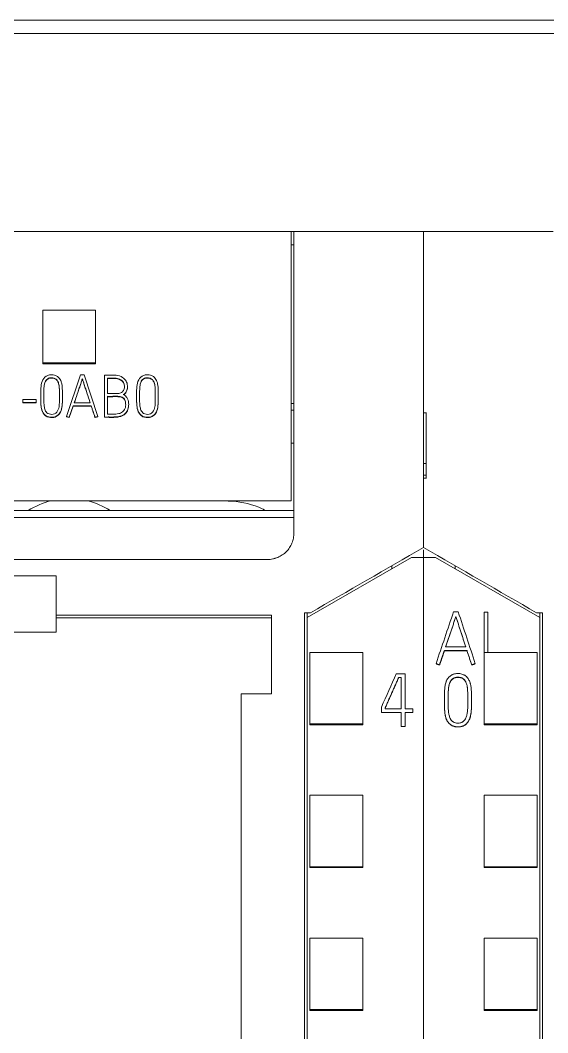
# Model space of a CAD drawing. Header units: millimetres. Extents: x 4137 to 6698, y 1400 to 3585.
# Drawn here: x 5165.8 to 5185.75, y 3057.49 to 3095.78 of the extents above; entities that cross this region are included whole.
import ezdxf

# ---------------------------------------------------------------- set-up
doc = ezdxf.new("R2010")
doc.units = ezdxf.units.MM
doc.layers.add('000-PI-Oprema', color=30, linetype='Continuous', lineweight=5)
doc.layers.add('004-PI-DIN Šina', color=3, linetype='Continuous')

msp = doc.modelspace()

# ---------------------------------------------------------------- linework, layer by layer
at = {"layer": '000-PI-Oprema', "color": 0, "linetype": 'ByBlock', "lineweight": 0}
for p, q in [((5176.048, 3087.785), (5151.248, 3087.785)), ((5176.048, 3087.785), (5176.148, 3087.785)), ((5176.048, 3077.602), (5176.048, 3087.785)), ((5181.048, 3087.785), (5176.148, 3087.785)), ((5185.948, 3087.785), (5181.048, 3087.785)), ((5176.148, 3087.285), (5176.048, 3087.285)), ((5166.648, 3084.82), (5166.648, 3082.822)), ((5168.648, 3084.82), (5166.648, 3084.82)), ((5168.648, 3082.822), (5168.648, 3084.82)), ((5166.648, 3082.822), (5166.648, 3082.783)), ((5166.648, 3082.822), (5168.648, 3082.822)), ((5166.648, 3082.783), (5168.648, 3082.783)), ((5168.648, 3082.822), (5168.648, 3082.783)), ((5168.074, 3082.363), (5167.544, 3080.798)), ((5168.216, 3082.363), (5168.074, 3082.363)), ((5168.145, 3082.222), (5168.145, 3082.209)), ((5168.734, 3080.798), (5168.216, 3082.363)), ((5168.984, 3080.773), (5168.984, 3082.358)), ((5169.097, 3082.246), (5169.097, 3081.665)), ((5169.852, 3081.91), (5169.852, 3081.931)), ((5165.891, 3081.436), (5165.891, 3081.324)), ((5166.397, 3081.436), (5165.891, 3081.436)), ((5166.397, 3081.324), (5166.397, 3081.436)), ((5166.572, 3081.624), (5166.572, 3081.612)), ((5167.391, 3081.581), (5167.391, 3081.593)), ((5169.097, 3081.555), (5169.097, 3080.883)), ((5170.196, 3081.624), (5170.196, 3081.612)), ((5171.015, 3081.581), (5171.015, 3081.593)), ((5165.891, 3081.324), (5165.891, 3081.311)), ((5165.891, 3081.324), (5166.397, 3081.324)), ((5165.891, 3081.311), (5166.397, 3081.311)), ((5166.397, 3081.324), (5166.397, 3081.311)), ((5167.651, 3080.762), (5167.797, 3081.192)), ((5167.651, 3080.75), (5167.797, 3081.179)), ((5167.797, 3081.192), (5167.797, 3081.179)), ((5167.797, 3081.192), (5168.483, 3081.192)), ((5167.797, 3081.179), (5168.483, 3081.179)), ((5168.445, 3081.304), (5167.835, 3081.304)), ((5168.483, 3081.192), (5168.483, 3081.179)), ((5169.897, 3081.238), (5169.897, 3081.251)), ((5176.048, 3081.285), (5176.148, 3081.285)), ((5176.048, 3081.035), (5176.148, 3081.035)), ((5167.544, 3080.798), (5167.544, 3080.785)), ((5167.544, 3080.798), (5167.651, 3080.762)), ((5167.544, 3080.785), (5167.651, 3080.75)), ((5167.651, 3080.762), (5167.651, 3080.75)), ((5168.625, 3080.762), (5168.734, 3080.798)), ((5168.625, 3080.75), (5168.734, 3080.785)), ((5168.625, 3080.762), (5168.625, 3080.75)), ((5168.734, 3080.798), (5168.734, 3080.785)), ((5168.984, 3080.773), (5168.984, 3080.761)), ((5181.16, 3080.935), (5181.048, 3080.935)), ((5181.16, 3080.929), (5181.048, 3080.929)), ((5176.048, 3079.78), (5176.148, 3079.78)), ((5181.148, 3079.019), (5181.048, 3079.019)), ((5181.148, 3079.019), (5181.148, 3078.569)), ((5181.148, 3078.569), (5181.048, 3078.569)), ((5181.048, 3078.459), (5181.16, 3078.459)), ((5181.048, 3078.457), (5181.16, 3078.457)), ((5176.048, 3077.602), (5151.248, 3077.602)), ((5176.148, 3077.234), (5151.148, 3077.234)), ((5176.148, 3076.97), (5151.148, 3076.97)), ((5181.048, 3075.746), (5181.048, 3075.465)), ((5181.048, 3075.746), (5181.048, 3075.465)), ((5152.148, 3075.385), (5175.148, 3075.385)), ((5175.152, 3075.385), (5175.151, 3075.385)), ((5176.648, 3073.185), (5180.598, 3075.465)), ((5181.048, 3075.465), (5180.598, 3075.465)), ((5181.048, 3075.465), (5181.048, 2962.047)), ((5181.048, 3075.465), (5181.048, 2962.047)), ((5181.498, 3075.465), (5181.048, 3075.465)), ((5181.498, 3075.465), (5185.448, 3073.185)), ((5179.848, 3075.032), (5179.848, 3075.149)), ((5182.248, 3075.032), (5182.248, 3075.149)), ((5167.148, 3074.763), (5160.148, 3074.763)), ((5176.548, 3073.37), (5176.769, 3073.37)), ((5176.769, 3073.37), (5176.548, 3073.37)), ((5176.648, 3073.37), (5176.648, 3073.185)), ((5182.184, 3073.405), (5182.362, 3073.405)), ((5183.341, 3071.413), (5183.341, 3073.397)), ((5183.341, 3073.397), (5183.48, 3073.397)), ((5183.48, 3073.397), (5183.48, 3071.871)), ((5185.548, 3073.37), (5185.326, 3073.37)), ((5185.548, 3073.37), (5185.326, 3073.37)), ((5185.448, 3073.37), (5185.448, 3073.185)), ((5167.148, 3073.285), (5167.148, 3073.179)), ((5175.298, 3073.285), (5167.148, 3073.285)), ((5167.148, 3073.179), (5167.148, 3072.635)), ((5175.298, 3073.179), (5167.148, 3073.179)), ((5175.298, 3070.305), (5175.298, 3073.285)), ((5176.648, 2964.37), (5176.648, 3073.185)), ((5182.273, 3073.228), (5182.273, 3073.222)), ((5185.448, 3073.185), (5185.448, 2964.37)), ((5167.148, 3072.635), (5160.148, 3072.635)), ((5176.748, 3069.167), (5176.748, 3071.871)), ((5176.748, 3071.871), (5178.748, 3071.871)), ((5178.748, 3069.167), (5178.748, 3071.871)), ((5181.838, 3071.937), (5181.838, 3071.931)), ((5182.695, 3071.937), (5181.838, 3071.937)), ((5181.838, 3071.931), (5182.695, 3071.931)), ((5181.885, 3072.078), (5182.648, 3072.078)), ((5182.695, 3071.937), (5182.695, 3071.931)), ((5183.348, 3069.167), (5183.348, 3071.871)), ((5185.348, 3071.871), (5183.348, 3071.871)), ((5185.348, 3069.167), (5185.348, 3071.871)), ((5181.521, 3071.443), (5181.521, 3071.437)), ((5183.008, 3071.443), (5183.008, 3071.437)), ((5183.341, 3071.413), (5183.341, 3071.406)), ((5183.348, 3071.413), (5183.341, 3071.413)), ((5180.019, 3071.064), (5180.349, 3071.064)), ((5180.349, 3071.064), (5180.349, 3069.739)), ((5181.655, 3071.399), (5181.655, 3071.393)), ((5182.872, 3071.399), (5182.872, 3071.393)), ((5183.341, 3071.406), (5183.348, 3071.406)), ((5180.11, 3070.926), (5180.11, 3070.92)), ((5180.207, 3070.926), (5180.11, 3070.926)), ((5180.11, 3070.92), (5180.207, 3070.92)), ((5180.207, 3069.739), (5180.207, 3070.926)), ((5175.298, 3070.305), (5174.148, 3070.305)), ((5181.838, 3070.076), (5181.838, 3070.07)), ((5182.862, 3070.028), (5182.862, 3070.035)), ((5179.458, 3069.601), (5179.458, 3069.806)), ((5179.458, 3069.601), (5179.458, 3069.595)), ((5180.207, 3069.601), (5179.458, 3069.601)), ((5179.458, 3069.595), (5180.207, 3069.595)), ((5179.597, 3069.775), (5179.597, 3069.739)), ((5179.597, 3069.739), (5180.207, 3069.739)), ((5180.207, 3069.074), (5180.207, 3069.601)), ((5180.349, 3069.739), (5180.643, 3069.739)), ((5180.349, 3069.601), (5180.349, 3069.074)), ((5180.643, 3069.601), (5180.349, 3069.601)), ((5180.349, 3069.595), (5180.643, 3069.595)), ((5180.643, 3069.739), (5180.643, 3069.601)), ((5180.643, 3069.601), (5180.643, 3069.595)), ((5176.748, 3069.133), (5176.748, 3069.167)), ((5176.748, 3069.167), (5178.748, 3069.167)), ((5176.748, 3069.133), (5178.748, 3069.133)), ((5178.748, 3069.133), (5178.748, 3069.167)), ((5183.348, 3069.133), (5183.348, 3069.167)), ((5185.348, 3069.167), (5183.348, 3069.167)), ((5185.348, 3069.133), (5183.348, 3069.133)), ((5185.348, 3069.133), (5185.348, 3069.167)), ((5180.207, 3069.074), (5180.207, 3069.068)), ((5180.349, 3069.074), (5180.207, 3069.074)), ((5180.207, 3069.068), (5180.349, 3069.068)), ((5180.349, 3069.074), (5180.349, 3069.068)), ((5176.748, 3063.766), (5176.748, 3066.469)), ((5176.748, 3066.469), (5178.748, 3066.469)), ((5178.748, 3063.766), (5178.748, 3066.469)), ((5183.348, 3063.766), (5183.348, 3066.469)), ((5185.348, 3066.469), (5183.348, 3066.469)), ((5185.348, 3063.766), (5185.348, 3066.469)), ((5176.748, 3063.733), (5176.748, 3063.766)), ((5176.748, 3063.766), (5178.748, 3063.766)), ((5178.748, 3063.733), (5178.748, 3063.766)), ((5183.348, 3063.733), (5183.348, 3063.766)), ((5185.348, 3063.766), (5183.348, 3063.766)), ((5185.348, 3063.733), (5185.348, 3063.766)), ((5176.748, 3063.733), (5178.748, 3063.733)), ((5185.348, 3063.733), (5183.348, 3063.733)), ((5176.748, 3058.364), (5176.748, 3061.067)), ((5176.748, 3061.067), (5178.748, 3061.067)), ((5178.748, 3058.364), (5178.748, 3061.067)), ((5183.348, 3058.364), (5183.348, 3061.067)), ((5185.348, 3061.067), (5183.348, 3061.067)), ((5185.348, 3058.364), (5185.348, 3061.067)), ((5176.748, 3058.333), (5176.748, 3058.364)), ((5176.748, 3058.364), (5178.748, 3058.364)), ((5176.748, 3058.333), (5178.748, 3058.333)), ((5178.748, 3058.333), (5178.748, 3058.364)), ((5183.348, 3058.333), (5183.348, 3058.364)), ((5185.348, 3058.364), (5183.348, 3058.364)), ((5185.348, 3058.333), (5183.348, 3058.333)), ((5185.348, 3058.333), (5185.348, 3058.364))]:
    msp.add_line(p, q, dxfattribs=at)
for start, end in [(103.753, 122.3801), (57.6199, 76.247)]:
    msp.add_arc((5167.648, 3074.785), 2.9, start, end, dxfattribs=at)
at = {"layer": '000-PI-Oprema', "color": 7, "linetype": 'Continuous', "lineweight": 13}
for centre, major_axis, ratio, start_param, end_param in [((5163.165, 2954.322), (337.753, 1006.406), 0.018824, 1.458513, 1.460476), ((5200.618, 2956.172), (-326.682, 998.393), 0.018302, 4.822113, 4.824092), ((5157.334, 2960.835), (432.572, 977.483), 0.022444, 1.467725, 1.469021)]:
    msp.add_ellipse(centre, major_axis=major_axis, ratio=ratio, start_param=start_param, end_param=end_param, dxfattribs=at)
at = {"layer": '000-PI-Oprema', "color": 0, "linetype": 'ByBlock', "lineweight": 0}
for points, knots in [([(5176.148, 3076.97), (5176.148, 3079.491), (5176.148, 3083.097), (5176.148, 3086.7), (5176.148, 3087.785)], [0, 0, 0, 0, 0.698854, 1, 1, 1, 1]), ([(5181.048, 3087.785), (5181.048, 3086.7), (5181.048, 3083.095), (5181.048, 3079.113), (5181.048, 3076.215), (5181.048, 3075.84)], [0, 0, 0, 0, 0.272684, 0.906013, 1, 1, 1, 1]), ([(5181.048, 3087.785), (5181.048, 3086.7), (5181.048, 3083.095), (5181.048, 3079.113), (5181.048, 3076.215), (5181.048, 3075.84)], [0, 0, 0, 0, 0.272684, 0.906013, 1, 1, 1, 1]), ([(5166.902, 3082.363), (5166.859, 3082.355), (5166.735, 3082.314), (5166.601, 3082.122), (5166.569, 3081.825), (5166.573, 3081.528), (5166.572, 3081.273), (5166.602, 3081.063), (5166.662, 3080.898), (5166.844, 3080.764), (5167.046, 3080.745), (5167.25, 3080.84), (5167.36, 3081.034), (5167.391, 3081.267), (5167.391, 3081.522), (5167.392, 3081.776), (5167.38, 3081.989), (5167.327, 3082.174), (5167.236, 3082.3), (5167.076, 3082.372), (5166.965, 3082.374), (5166.902, 3082.363)], [0, 0, 0, 0, 0.03125, 0.09375, 0.15625, 0.25, 0.3125, 0.34375, 0.40625, 0.4375, 0.5, 0.546875, 0.59375, 0.65625, 0.71875, 0.78125, 0.84375, 0.875, 0.921875, 0.953125, 1, 1, 1, 1]), ([(5167.128, 3082.222), (5167.098, 3082.24), (5167.009, 3082.263), (5166.864, 3082.255), (5166.721, 3082.121), (5166.696, 3081.922), (5166.683, 3081.716), (5166.686, 3081.538), (5166.686, 3081.363), (5166.695, 3081.205), (5166.728, 3081.032), (5166.812, 3080.907), (5166.972, 3080.862), (5167.164, 3080.889), (5167.265, 3081.11), (5167.28, 3081.347), (5167.28, 3081.596), (5167.278, 3081.823), (5167.263, 3081.999), (5167.22, 3082.134), (5167.158, 3082.204), (5167.128, 3082.222)], [0, 0, 0, 0, 0.03125, 0.078125, 0.125, 0.1875, 0.25, 0.3125, 0.34375, 0.40625, 0.453125, 0.5, 0.53125, 0.59375, 0.65625, 0.71875, 0.8125, 0.875, 0.921875, 0.96875, 1, 1, 1, 1]), ([(5167.128, 3082.209), (5167.098, 3082.228), (5167.009, 3082.25), (5166.864, 3082.243), (5166.721, 3082.108), (5166.696, 3081.91), (5166.686, 3081.746), (5166.685, 3081.649), (5166.685, 3081.622)], [0, 0, 0, 0, 0.114194, 0.285486, 0.456777, 0.685166, 0.913555, 1, 1, 1, 1]), ([(5167.28, 3081.535), (5167.28, 3081.563), (5167.28, 3081.661), (5167.278, 3081.81), (5167.263, 3081.986), (5167.22, 3082.122), (5167.158, 3082.191), (5167.128, 3082.209)], [0, 0, 0, 0, 0.115044, 0.410029, 0.631268, 0.852507, 1, 1, 1, 1]), ([(5167.835, 3081.304), (5167.846, 3081.336), (5167.868, 3081.402), (5167.901, 3081.5), (5167.934, 3081.599), (5167.967, 3081.696), (5167.999, 3081.79), (5168.029, 3081.877), (5168.057, 3081.959), (5168.082, 3082.033), (5168.104, 3082.098), (5168.122, 3082.152), (5168.135, 3082.192), (5168.143, 3082.213), (5168.145, 3082.222)], [0, 0, 0, 0, 0.106118, 0.213594, 0.322428, 0.429305, 0.530911, 0.627246, 0.716632, 0.797389, 0.869519, 0.929228, 0.972722, 1, 1, 1, 1]), ([(5167.839, 3081.304), (5167.849, 3081.332), (5167.869, 3081.393), (5167.901, 3081.488), (5167.934, 3081.587), (5167.967, 3081.684), (5167.999, 3081.777), (5168.029, 3081.865), (5168.057, 3081.946), (5168.082, 3082.02), (5168.104, 3082.085), (5168.122, 3082.139), (5168.135, 3082.179), (5168.143, 3082.201), (5168.145, 3082.209)], [0, 0, 0, 0, 0.09357, 0.202554, 0.312916, 0.421294, 0.524326, 0.622014, 0.712654, 0.794544, 0.867687, 0.928234, 0.972339, 1, 1, 1, 1]), ([(5168.145, 3082.222), (5168.148, 3082.213), (5168.155, 3082.192), (5168.168, 3082.152), (5168.186, 3082.098), (5168.206, 3082.033), (5168.231, 3081.959), (5168.257, 3081.877), (5168.286, 3081.79), (5168.317, 3081.696), (5168.349, 3081.599), (5168.381, 3081.501), (5168.414, 3081.402), (5168.435, 3081.336), (5168.445, 3081.304)], [0, 0, 0, 0, 0.027336, 0.070868, 0.130595, 0.202708, 0.283396, 0.372662, 0.4689, 0.570509, 0.677489, 0.786433, 0.893936, 1, 1, 1, 1]), ([(5168.145, 3082.209), (5168.148, 3082.201), (5168.155, 3082.179), (5168.168, 3082.139), (5168.186, 3082.085), (5168.206, 3082.02), (5168.231, 3081.946), (5168.257, 3081.865), (5168.286, 3081.777), (5168.317, 3081.684), (5168.349, 3081.587), (5168.381, 3081.488), (5168.412, 3081.393), (5168.432, 3081.332), (5168.441, 3081.304)], [0, 0, 0, 0, 0.02772, 0.071862, 0.132428, 0.205553, 0.287375, 0.377893, 0.475483, 0.578518, 0.686999, 0.797473, 0.906485, 1, 1, 1, 1]), ([(5168.984, 3082.358), (5169.043, 3082.359), (5169.189, 3082.356), (5169.422, 3082.369), (5169.657, 3082.297), (5169.812, 3082.142), (5169.862, 3081.962), (5169.844, 3081.8), (5169.781, 3081.685), (5169.73, 3081.637), (5169.706, 3081.619)], [0, 0, 0, 0, 0.121799, 0.300471, 0.478612, 0.608153, 0.736749, 0.853072, 0.938599, 1, 1, 1, 1]), ([(5169.097, 3081.665), (5169.146, 3081.665), (5169.231, 3081.665), (5169.361, 3081.666), (5169.49, 3081.66), (5169.635, 3081.683), (5169.733, 3081.807), (5169.748, 3081.95), (5169.705, 3082.093), (5169.589, 3082.198), (5169.416, 3082.253), (5169.248, 3082.244), (5169.138, 3082.246), (5169.097, 3082.246)], [0, 0, 0, 0, 0.089881, 0.159215, 0.241238, 0.333496, 0.41712, 0.515535, 0.593949, 0.688978, 0.794399, 0.924872, 1, 1, 1, 1]), ([(5169.74, 3081.909), (5169.74, 3081.922), (5169.736, 3081.977), (5169.705, 3082.08), (5169.589, 3082.185), (5169.416, 3082.24), (5169.248, 3082.232), (5169.138, 3082.234), (5169.097, 3082.233)], [0, 0, 0, 0, 0.046506, 0.200835, 0.387866, 0.595348, 0.852137, 1, 1, 1, 1]), ([(5170.526, 3082.363), (5170.483, 3082.355), (5170.359, 3082.314), (5170.225, 3082.122), (5170.193, 3081.825), (5170.197, 3081.528), (5170.196, 3081.273), (5170.226, 3081.063), (5170.286, 3080.898), (5170.468, 3080.764), (5170.67, 3080.745), (5170.874, 3080.84), (5170.984, 3081.034), (5171.015, 3081.267), (5171.015, 3081.522), (5171.016, 3081.776), (5171.004, 3081.989), (5170.951, 3082.174), (5170.86, 3082.3), (5170.7, 3082.372), (5170.589, 3082.374), (5170.526, 3082.363)], [0, 0, 0, 0, 0.03125, 0.09375, 0.15625, 0.25, 0.3125, 0.34375, 0.40625, 0.4375, 0.5, 0.546875, 0.59375, 0.65625, 0.71875, 0.78125, 0.84375, 0.875, 0.921875, 0.953125, 1, 1, 1, 1]), ([(5170.752, 3082.222), (5170.722, 3082.24), (5170.633, 3082.263), (5170.487, 3082.255), (5170.345, 3082.121), (5170.32, 3081.922), (5170.307, 3081.716), (5170.31, 3081.538), (5170.31, 3081.363), (5170.318, 3081.205), (5170.352, 3081.032), (5170.436, 3080.907), (5170.596, 3080.862), (5170.787, 3080.889), (5170.889, 3081.11), (5170.904, 3081.347), (5170.904, 3081.596), (5170.902, 3081.823), (5170.887, 3081.999), (5170.843, 3082.134), (5170.782, 3082.204), (5170.752, 3082.222)], [0, 0, 0, 0, 0.03125, 0.078125, 0.125, 0.1875, 0.25, 0.3125, 0.34375, 0.40625, 0.453125, 0.5, 0.53125, 0.59375, 0.65625, 0.71875, 0.8125, 0.875, 0.921875, 0.96875, 1, 1, 1, 1]), ([(5170.752, 3082.209), (5170.722, 3082.228), (5170.633, 3082.25), (5170.487, 3082.243), (5170.345, 3082.108), (5170.32, 3081.91), (5170.309, 3081.746), (5170.309, 3081.649), (5170.309, 3081.622)], [0, 0, 0, 0, 0.114194, 0.285486, 0.456777, 0.685166, 0.913555, 1, 1, 1, 1]), ([(5170.904, 3081.535), (5170.904, 3081.563), (5170.904, 3081.661), (5170.902, 3081.81), (5170.887, 3081.986), (5170.843, 3082.122), (5170.782, 3082.191), (5170.752, 3082.209)], [0, 0, 0, 0, 0.115044, 0.410029, 0.631268, 0.852507, 1, 1, 1, 1]), ([(5169.852, 3081.912), (5169.853, 3081.866), (5169.839, 3081.778), (5169.781, 3081.673), (5169.73, 3081.624), (5169.706, 3081.606)], [0, 0, 0, 0, 0.39415, 0.746816, 1, 1, 1, 1]), ([(5166.572, 3081.612), (5166.572, 3081.565), (5166.573, 3081.434), (5166.572, 3081.26), (5166.602, 3081.05), (5166.662, 3080.885), (5166.844, 3080.751), (5167.046, 3080.733), (5167.25, 3080.827), (5167.36, 3081.021), (5167.391, 3081.254), (5167.391, 3081.448), (5167.391, 3081.557), (5167.391, 3081.581)], [0, 0, 0, 0, 0.065476, 0.18556, 0.245602, 0.365686, 0.425728, 0.545812, 0.635875, 0.725938, 0.846022, 0.966106, 1, 1, 1, 1]), ([(5169.706, 3081.619), (5169.759, 3081.589), (5169.857, 3081.507), (5169.905, 3081.31), (5169.891, 3081.112), (5169.812, 3080.925), (5169.652, 3080.822), (5169.487, 3080.778), (5169.327, 3080.772), (5169.159, 3080.774), (5169.042, 3080.773), (5168.984, 3080.773)], [0, 0, 0, 0, 0.103943, 0.238103, 0.352261, 0.47238, 0.599265, 0.688206, 0.785795, 0.892897, 1, 1, 1, 1]), ([(5169.097, 3080.883), (5169.137, 3080.883), (5169.24, 3080.884), (5169.381, 3080.882), (5169.534, 3080.898), (5169.668, 3080.952), (5169.777, 3081.094), (5169.789, 3081.264), (5169.768, 3081.426), (5169.654, 3081.546), (5169.477, 3081.558), (5169.292, 3081.554), (5169.162, 3081.555), (5169.097, 3081.555)], [0, 0, 0, 0, 0.066156, 0.175169, 0.23737, 0.32413, 0.412445, 0.52466, 0.605148, 0.683631, 0.78156, 0.89078, 1, 1, 1, 1]), ([(5169.783, 3081.235), (5169.783, 3081.247), (5169.782, 3081.307), (5169.768, 3081.413), (5169.654, 3081.533), (5169.477, 3081.545), (5169.292, 3081.541), (5169.162, 3081.542), (5169.097, 3081.542)], [0, 0, 0, 0, 0.039686, 0.202294, 0.36085, 0.558693, 0.779347, 1, 1, 1, 1]), ([(5170.196, 3081.612), (5170.196, 3081.565), (5170.197, 3081.434), (5170.196, 3081.26), (5170.226, 3081.05), (5170.286, 3080.885), (5170.468, 3080.751), (5170.67, 3080.733), (5170.874, 3080.827), (5170.984, 3081.021), (5171.015, 3081.254), (5171.015, 3081.448), (5171.015, 3081.557), (5171.015, 3081.581)], [0, 0, 0, 0, 0.065476, 0.18556, 0.245602, 0.365686, 0.425728, 0.545812, 0.635875, 0.725938, 0.846022, 0.966106, 1, 1, 1, 1]), ([(5168.483, 3081.192), (5168.489, 3081.172), (5168.501, 3081.133), (5168.519, 3081.076), (5168.537, 3081.023), (5168.553, 3080.974), (5168.568, 3080.93), (5168.583, 3080.887), (5168.598, 3080.845), (5168.612, 3080.803), (5168.621, 3080.776), (5168.625, 3080.762)], [0, 0, 0, 0, 0.138948, 0.27018, 0.393699, 0.508312, 0.612826, 0.707241, 0.810993, 0.908573, 1, 1, 1, 1]), ([(5168.483, 3081.179), (5168.489, 3081.159), (5168.501, 3081.12), (5168.519, 3081.064), (5168.537, 3081.011), (5168.553, 3080.962), (5168.568, 3080.917), (5168.583, 3080.874), (5168.598, 3080.832), (5168.612, 3080.79), (5168.621, 3080.763), (5168.625, 3080.75)], [0, 0, 0, 0, 0.138948, 0.27018, 0.393699, 0.508312, 0.612826, 0.707241, 0.810993, 0.908573, 1, 1, 1, 1]), ([(5169.897, 3081.24), (5169.897, 3081.194), (5169.885, 3081.084), (5169.812, 3080.913), (5169.652, 3080.809), (5169.487, 3080.765), (5169.327, 3080.759), (5169.159, 3080.761), (5169.042, 3080.761), (5168.984, 3080.761)], [0, 0, 0, 0, 0.115677, 0.279669, 0.452899, 0.574324, 0.707557, 0.853779, 1, 1, 1, 1]), ([(5181.148, 3080.935), (5181.148, 3080.935), (5181.148, 3080.922), (5181.148, 3080.873), (5181.148, 3080.78), (5181.148, 3080.638), (5181.148, 3080.429), (5181.148, 3080.201), (5181.148, 3079.976), (5181.148, 3079.781), (5181.148, 3079.649), (5181.148, 3079.556), (5181.148, 3079.466), (5181.148, 3079.38), (5181.148, 3079.295), (5181.148, 3079.215), (5181.148, 3079.117), (5181.148, 3079.027), (5181.148, 3078.966), (5181.148, 3078.932), (5181.148, 3078.911), (5181.148, 3078.9), (5181.148, 3078.895), (5181.148, 3078.906), (5181.148, 3078.947), (5181.148, 3078.991), (5181.148, 3079.016)], [0, 0, 0, 0, 0.054923, 0.109157, 0.158857, 0.213508, 0.264907, 0.320314, 0.369873, 0.418461, 0.471704, 0.5026, 0.551052, 0.617218, 0.660884, 0.691286, 0.712023, 0.730248, 0.751802, 0.781189, 0.80362, 0.828627, 0.856379, 0.904145, 0.9524, 1, 1, 1, 1]), ([(5181.148, 3078.569), (5181.148, 3078.545), (5181.148, 3078.504), (5181.148, 3078.466), (5181.148, 3078.457), (5181.148, 3078.457), (5181.148, 3078.457)], [0, 0, 0, 0, 0.351048, 0.67786, 0.983317, 1, 1, 1, 1]), ([(5175.036, 3077.256), (5174.963, 3077.293), (5174.532, 3077.492), (5174.058, 3077.589), (5173.665, 3077.589), (5173.665, 3077.589), (5173.665, 3077.589)], [0, 0, 0, 0, 0.171752, 1, 1, 1, 1, 1, 1]), ([(5176.148, 3076.385), (5176.148, 3076.578), (5176.148, 3076.773), (5176.148, 3076.968), (5176.148, 3076.97)], [0, 0, 0, 0, 0.989298, 1, 1, 1, 1]), ([(5176.148, 3076.385), (5176.148, 3076.319), (5176.141, 3076.255), (5176.122, 3076.159), (5176.114, 3076.128), (5176.095, 3076.065), (5176.084, 3076.034), (5176.047, 3075.944), (5176.017, 3075.887), (5175.963, 3075.805), (5175.944, 3075.779), (5175.903, 3075.727), (5175.881, 3075.703), (5175.812, 3075.634), (5175.762, 3075.593), (5175.68, 3075.538), (5175.652, 3075.521), (5175.594, 3075.49), (5175.535, 3075.462), (5175.474, 3075.44), (5175.427, 3075.425), (5175.412, 3075.421), (5175.38, 3075.412), (5175.364, 3075.409), (5175.283, 3075.392), (5175.218, 3075.385), (5175.152, 3075.385)], [0, 0, 0, 0, 0.125, 0.125, 0.1875, 0.1875, 0.25, 0.25, 0.375, 0.375, 0.4375, 0.4375, 0.5, 0.5, 0.625, 0.625, 0.6875, 0.6875, 0.75, 0.8125, 0.8125, 0.84375, 0.84375, 0.875, 0.875, 1, 1, 1, 1]), ([(5176.548, 2964.084), (5176.548, 2967.425), (5176.548, 2975.39), (5176.548, 2988.029), (5176.548, 3003.516), (5176.548, 3017.81), (5176.548, 3032.02), (5176.548, 3046.587), (5176.548, 3060.757), (5176.548, 3070.326), (5176.548, 3073.37)], [0, 0, 0, 0, 0.091483, 0.21812, 0.346206, 0.515858, 0.610111, 0.736264, 0.916066, 1, 1, 1, 1]), ([(5185.548, 3073.37), (5185.548, 3070.326), (5185.548, 3060.757), (5185.548, 3046.587), (5185.548, 3032.02), (5185.548, 3017.81), (5185.548, 3003.516), (5185.548, 2988.029), (5185.548, 2975.39), (5185.548, 2967.425), (5185.548, 2964.084)], [0, 0, 0, 0, 0.083934, 0.263736, 0.389889, 0.484142, 0.653794, 0.78188, 0.908517, 1, 1, 1, 1]), ([(5182.273, 3073.228), (5182.257, 3073.18), (5182.241, 3073.132), (5182.209, 3073.036), (5182.193, 3072.988), (5182.145, 3072.844), (5182.112, 3072.749), (5182.046, 3072.557), (5182.014, 3072.461), (5181.949, 3072.27), (5181.917, 3072.174), (5181.885, 3072.078)], [0, 0, 0, 0, 0.125, 0.125, 0.25, 0.25, 0.5, 0.5, 0.75, 0.75, 1, 1, 1, 1]), ([(5181.887, 3072.078), (5181.918, 3072.172), (5181.95, 3072.265), (5182.014, 3072.455), (5182.046, 3072.551), (5182.112, 3072.743), (5182.145, 3072.838), (5182.193, 3072.982), (5182.209, 3073.03), (5182.241, 3073.126), (5182.257, 3073.174), (5182.273, 3073.222)], [0, 0, 0, 0, 0.245947, 0.245947, 0.497298, 0.497298, 0.748649, 0.748649, 0.874324, 0.874324, 1, 1, 1, 1]), ([(5182.648, 3072.078), (5182.617, 3072.174), (5182.586, 3072.27), (5182.523, 3072.461), (5182.491, 3072.557), (5182.428, 3072.749), (5182.397, 3072.844), (5182.35, 3072.988), (5182.335, 3073.036), (5182.304, 3073.132), (5182.289, 3073.18), (5182.273, 3073.228)], [0, 0, 0, 0, 0.25, 0.25, 0.5, 0.5, 0.75, 0.75, 0.875, 0.875, 1, 1, 1, 1]), ([(5182.273, 3073.222), (5182.289, 3073.174), (5182.304, 3073.126), (5182.335, 3073.03), (5182.35, 3072.982), (5182.397, 3072.838), (5182.428, 3072.742), (5182.491, 3072.551), (5182.523, 3072.455), (5182.585, 3072.266), (5182.616, 3072.172), (5182.646, 3072.078)], [0, 0, 0, 0, 0.125676, 0.125676, 0.251351, 0.251351, 0.502702, 0.502702, 0.754053, 0.754053, 1, 1, 1, 1]), ([(5182.872, 3071.399), (5182.865, 3071.421), (5182.858, 3071.444), (5182.843, 3071.489), (5182.836, 3071.511), (5182.82, 3071.556), (5182.812, 3071.578), (5182.797, 3071.623), (5182.789, 3071.645), (5182.767, 3071.712), (5182.752, 3071.757), (5182.723, 3071.847), (5182.709, 3071.892), (5182.695, 3071.937)], [0, 0, 0, 0, 0.125, 0.125, 0.25, 0.25, 0.375, 0.375, 0.5, 0.5, 0.75, 0.75, 1, 1, 1, 1]), ([(5182.695, 3071.931), (5182.709, 3071.886), (5182.723, 3071.841), (5182.752, 3071.751), (5182.767, 3071.706), (5182.789, 3071.639), (5182.797, 3071.616), (5182.812, 3071.572), (5182.82, 3071.549), (5182.836, 3071.505), (5182.843, 3071.483), (5182.858, 3071.438), (5182.865, 3071.415), (5182.872, 3071.393)], [0, 0, 0, 0, 0.25, 0.25, 0.5, 0.5, 0.625, 0.625, 0.75, 0.75, 0.875, 0.875, 1, 1, 1, 1]), ([(5182.18, 3071.045), (5182.205, 3071.054), (5182.231, 3071.061), (5182.284, 3071.071), (5182.311, 3071.073), (5182.365, 3071.074), (5182.392, 3071.072), (5182.445, 3071.065), (5182.472, 3071.059), (5182.524, 3071.044), (5182.549, 3071.035), (5182.585, 3071.017), (5182.597, 3071.011), (5182.62, 3070.997), (5182.632, 3070.989), (5182.664, 3070.965), (5182.683, 3070.946), (5182.71, 3070.916), (5182.718, 3070.906), (5182.734, 3070.884), (5182.741, 3070.872), (5182.762, 3070.838), (5182.774, 3070.814), (5182.795, 3070.765), (5182.805, 3070.74), (5182.816, 3070.702), (5182.82, 3070.689), (5182.827, 3070.663), (5182.835, 3070.624), (5182.85, 3070.532), (5182.855, 3070.454), (5182.86, 3070.348), (5182.861, 3070.295), (5182.862, 3070.19), (5182.862, 3070.137), (5182.862, 3070.031), (5182.862, 3069.925), (5182.861, 3069.82), (5182.858, 3069.714), (5182.855, 3069.662), (5182.844, 3069.557), (5182.835, 3069.504), (5182.818, 3069.439), (5182.814, 3069.426), (5182.806, 3069.401), (5182.802, 3069.388), (5182.788, 3069.35), (5182.777, 3069.326), (5182.758, 3069.29), (5182.752, 3069.278), (5182.738, 3069.255), (5182.73, 3069.244), (5182.707, 3069.211), (5182.69, 3069.191), (5182.661, 3069.163), (5182.65, 3069.154), (5182.629, 3069.137), (5182.618, 3069.13), (5182.583, 3069.109), (5182.559, 3069.097), (5182.521, 3069.083), (5182.508, 3069.078), (5182.481, 3069.071), (5182.468, 3069.068), (5182.429, 3069.061), (5182.402, 3069.058), (5182.348, 3069.056), (5182.32, 3069.057), (5182.266, 3069.063), (5182.24, 3069.068), (5182.201, 3069.078), (5182.188, 3069.082), (5182.163, 3069.091), (5182.15, 3069.097), (5182.113, 3069.114), (5182.09, 3069.127), (5182.057, 3069.151), (5182.046, 3069.16), (5182.026, 3069.178), (5182.017, 3069.188), (5181.989, 3069.218), (5181.973, 3069.239), (5181.951, 3069.274), (5181.944, 3069.285), (5181.932, 3069.309), (5181.926, 3069.321), (5181.909, 3069.358), (5181.9, 3069.383), (5181.888, 3069.421), (5181.884, 3069.434), (5181.877, 3069.46), (5181.874, 3069.474), (5181.866, 3069.513), (5181.862, 3069.54), (5181.844, 3069.672), (5181.841, 3069.779), (5181.839, 3069.939), (5181.839, 3069.992), (5181.838, 3070.099), (5181.839, 3070.152), (5181.84, 3070.259), (5181.841, 3070.312), (5181.846, 3070.418), (5181.849, 3070.471), (5181.86, 3070.577), (5181.868, 3070.63), (5181.886, 3070.708), (5181.893, 3070.734), (5181.907, 3070.773), (5181.912, 3070.785), (5181.923, 3070.81), (5181.929, 3070.822), (5181.949, 3070.858), (5181.964, 3070.881), (5181.99, 3070.913), (5182, 3070.923), (5182.019, 3070.942), (5182.028, 3070.952), (5182.059, 3070.978), (5182.081, 3070.995), (5182.117, 3071.016), (5182.129, 3071.022), (5182.148, 3071.031), (5182.157, 3071.036), (5182.167, 3071.04), (5182.173, 3071.042), (5182.176, 3071.043), (5182.18, 3071.045)], [0, 0, 0, 0, 0.015625, 0.015625, 0.03125, 0.03125, 0.046875, 0.046875, 0.0625, 0.0625, 0.078125, 0.078125, 0.085937, 0.085937, 0.09375, 0.09375, 0.109375, 0.109375, 0.117187, 0.117187, 0.125, 0.125, 0.140625, 0.140625, 0.15625, 0.15625, 0.164062, 0.164062, 0.171875, 0.1875, 0.21875, 0.21875, 0.25, 0.25, 0.28125, 0.28125, 0.3125, 0.34375, 0.34375, 0.375, 0.375, 0.40625, 0.40625, 0.414062, 0.414062, 0.421875, 0.421875, 0.4375, 0.4375, 0.445312, 0.445312, 0.453125, 0.453125, 0.46875, 0.46875, 0.476562, 0.476562, 0.484375, 0.484375, 0.5, 0.5, 0.507812, 0.507812, 0.515625, 0.515625, 0.53125, 0.53125, 0.546875, 0.546875, 0.5625, 0.5625, 0.570312, 0.570312, 0.578125, 0.578125, 0.59375, 0.59375, 0.601562, 0.601562, 0.609375, 0.609375, 0.625, 0.625, 0.632812, 0.632812, 0.640625, 0.640625, 0.65625, 0.65625, 0.664062, 0.664062, 0.671875, 0.671875, 0.6875, 0.6875, 0.75, 0.75, 0.78125, 0.78125, 0.8125, 0.8125, 0.84375, 0.84375, 0.875, 0.875, 0.90625, 0.90625, 0.921875, 0.921875, 0.929687, 0.929687, 0.9375, 0.9375, 0.953125, 0.953125, 0.960937, 0.960937, 0.96875, 0.96875, 0.984375, 0.984375, 0.992187, 0.992187, 0.996094, 0.998047, 0.998047, 1, 1, 1, 1]), ([(5180.11, 3070.926), (5180.1, 3070.902), (5180.089, 3070.878), (5180.068, 3070.83), (5180.057, 3070.806), (5180.026, 3070.734), (5180.004, 3070.686), (5179.962, 3070.59), (5179.941, 3070.542), (5179.898, 3070.446), (5179.877, 3070.398), (5179.834, 3070.302), (5179.812, 3070.254), (5179.769, 3070.158), (5179.748, 3070.11), (5179.705, 3070.014), (5179.684, 3069.966), (5179.651, 3069.895), (5179.641, 3069.871), (5179.624, 3069.835), (5179.619, 3069.823), (5179.608, 3069.799), (5179.603, 3069.787), (5179.597, 3069.775)], [0, 0, 0, 0, 0.0625, 0.0625, 0.125, 0.125, 0.25, 0.25, 0.375, 0.375, 0.5, 0.5, 0.625, 0.625, 0.75, 0.75, 0.875, 0.875, 0.9375, 0.9375, 0.96875, 0.96875, 1, 1, 1, 1]), ([(5179.597, 3069.769), (5179.603, 3069.781), (5179.608, 3069.793), (5179.619, 3069.817), (5179.624, 3069.829), (5179.641, 3069.865), (5179.651, 3069.888), (5179.684, 3069.96), (5179.705, 3070.008), (5179.748, 3070.104), (5179.769, 3070.152), (5179.812, 3070.248), (5179.834, 3070.296), (5179.877, 3070.392), (5179.898, 3070.44), (5179.941, 3070.535), (5179.962, 3070.583), (5180.004, 3070.68), (5180.026, 3070.728), (5180.057, 3070.8), (5180.068, 3070.824), (5180.089, 3070.872), (5180.1, 3070.896), (5180.11, 3070.92)], [0, 0, 0, 0, 0.03125, 0.03125, 0.0625, 0.0625, 0.125, 0.125, 0.25, 0.25, 0.375, 0.375, 0.5, 0.5, 0.625, 0.625, 0.75, 0.75, 0.875, 0.875, 0.9375, 0.9375, 1, 1, 1, 1]), ([(5182.523, 3070.892), (5182.542, 3070.881), (5182.56, 3070.868), (5182.592, 3070.837), (5182.606, 3070.819), (5182.632, 3070.782), (5182.642, 3070.763), (5182.662, 3070.722), (5182.67, 3070.702), (5182.691, 3070.638), (5182.7, 3070.595), (5182.709, 3070.529), (5182.711, 3070.507), (5182.714, 3070.462), (5182.715, 3070.44), (5182.72, 3070.329), (5182.723, 3070.24), (5182.724, 3070.062), (5182.723, 3069.973), (5182.722, 3069.839), (5182.721, 3069.772), (5182.717, 3069.705), (5182.714, 3069.661), (5182.712, 3069.639), (5182.703, 3069.573), (5182.695, 3069.529), (5182.679, 3069.464), (5182.672, 3069.443), (5182.657, 3069.401), (5182.648, 3069.38), (5182.633, 3069.351), (5182.627, 3069.341), (5182.615, 3069.322), (5182.609, 3069.313), (5182.588, 3069.287), (5182.572, 3069.271), (5182.545, 3069.251), (5182.535, 3069.245), (5182.516, 3069.234), (5182.506, 3069.229), (5182.485, 3069.22), (5182.474, 3069.216), (5182.453, 3069.21), (5182.442, 3069.207), (5182.409, 3069.2), (5182.387, 3069.198), (5182.353, 3069.197), (5182.342, 3069.197), (5182.319, 3069.198), (5182.308, 3069.199), (5182.275, 3069.203), (5182.253, 3069.208), (5182.221, 3069.218), (5182.21, 3069.222), (5182.19, 3069.231), (5182.17, 3069.242), (5182.151, 3069.254), (5182.134, 3069.268), (5182.125, 3069.276), (5182.11, 3069.292), (5182.103, 3069.3), (5182.089, 3069.318), (5182.083, 3069.327), (5182.066, 3069.356), (5182.056, 3069.376), (5182.04, 3069.418), (5182.033, 3069.439), (5182.02, 3069.482), (5182.015, 3069.503), (5182.006, 3069.547), (5181.995, 3069.612), (5181.989, 3069.677), (5181.981, 3069.808), (5181.98, 3069.896), (5181.98, 3070.028), (5181.98, 3070.072), (5181.981, 3070.16), (5181.981, 3070.204), (5181.982, 3070.292), (5181.983, 3070.335), (5181.987, 3070.423), (5181.99, 3070.467), (5181.999, 3070.555), (5182.004, 3070.598), (5182.017, 3070.652), (5182.02, 3070.662), (5182.026, 3070.684), (5182.03, 3070.694), (5182.041, 3070.725), (5182.05, 3070.744), (5182.072, 3070.783), (5182.084, 3070.801), (5182.112, 3070.835), (5182.128, 3070.851), (5182.153, 3070.872), (5182.162, 3070.879), (5182.181, 3070.891), (5182.19, 3070.897), (5182.21, 3070.906), (5182.22, 3070.91), (5182.241, 3070.918), (5182.252, 3070.92), (5182.284, 3070.927), (5182.306, 3070.93), (5182.34, 3070.931), (5182.351, 3070.93), (5182.373, 3070.929), (5182.384, 3070.929), (5182.417, 3070.925), (5182.439, 3070.922), (5182.471, 3070.914), (5182.482, 3070.91), (5182.497, 3070.904), (5182.505, 3070.901), (5182.513, 3070.897), (5182.518, 3070.895), (5182.52, 3070.894), (5182.523, 3070.892)], [0, 0, 0, 0, 0.015625, 0.015625, 0.03125, 0.03125, 0.046875, 0.046875, 0.0625, 0.0625, 0.09375, 0.09375, 0.109375, 0.109375, 0.125, 0.125, 0.1875, 0.1875, 0.25, 0.25, 0.28125, 0.296875, 0.296875, 0.3125, 0.3125, 0.34375, 0.34375, 0.359375, 0.359375, 0.375, 0.375, 0.382813, 0.382813, 0.390625, 0.390625, 0.40625, 0.40625, 0.414063, 0.414063, 0.421875, 0.421875, 0.429688, 0.429688, 0.4375, 0.4375, 0.453125, 0.453125, 0.460938, 0.460938, 0.46875, 0.46875, 0.484375, 0.484375, 0.492188, 0.492188, 0.5, 0.507813, 0.507813, 0.515625, 0.515625, 0.523438, 0.523438, 0.53125, 0.53125, 0.546875, 0.546875, 0.5625, 0.5625, 0.578125, 0.578125, 0.59375, 0.625, 0.625, 0.6875, 0.6875, 0.71875, 0.71875, 0.75, 0.75, 0.78125, 0.78125, 0.8125, 0.8125, 0.84375, 0.84375, 0.851563, 0.851563, 0.859375, 0.859375, 0.875, 0.875, 0.890625, 0.890625, 0.90625, 0.90625, 0.914063, 0.914063, 0.921875, 0.921875, 0.929688, 0.929688, 0.9375, 0.9375, 0.953125, 0.953125, 0.960938, 0.960938, 0.96875, 0.96875, 0.984375, 0.984375, 0.992188, 0.992188, 0.996094, 0.998047, 0.998047, 1, 1, 1, 1]), ([(5182.523, 3070.886), (5182.503, 3070.897), (5182.482, 3070.905), (5182.449, 3070.913), (5182.439, 3070.915), (5182.416, 3070.919), (5182.405, 3070.92), (5182.372, 3070.924), (5182.35, 3070.925), (5182.305, 3070.923), (5182.283, 3070.921), (5182.25, 3070.914), (5182.239, 3070.911), (5182.218, 3070.903), (5182.208, 3070.899), (5182.188, 3070.889), (5182.178, 3070.883), (5182.159, 3070.871), (5182.15, 3070.864), (5182.133, 3070.849), (5182.125, 3070.842), (5182.11, 3070.826), (5182.102, 3070.817), (5182.081, 3070.79), (5182.069, 3070.772), (5182.053, 3070.743), (5182.048, 3070.733), (5182.039, 3070.712), (5182.035, 3070.702), (5182.024, 3070.67), (5182.018, 3070.649), (5182.003, 3070.584), (5181.998, 3070.54), (5181.989, 3070.452), (5181.987, 3070.407), (5181.983, 3070.319), (5181.982, 3070.275), (5181.981, 3070.186), (5181.981, 3070.142), (5181.98, 3070.059), (5181.98, 3070.02), (5181.98, 3069.981)], [0, 0, 0, 0, 0.050638, 0.050638, 0.075957, 0.075957, 0.101276, 0.101276, 0.151914, 0.151914, 0.202552, 0.202552, 0.227871, 0.227871, 0.25319, 0.25319, 0.278509, 0.278509, 0.303828, 0.303828, 0.329147, 0.329147, 0.354466, 0.354466, 0.405104, 0.405104, 0.430423, 0.430423, 0.455742, 0.455742, 0.50638, 0.50638, 0.607656, 0.607656, 0.708933, 0.708933, 0.810209, 0.810209, 0.911485, 0.911485, 1, 1, 1, 1]), ([(5182.724, 3070.077), (5182.724, 3070.102), (5182.724, 3070.127), (5182.723, 3070.24), (5182.72, 3070.328), (5182.714, 3070.461), (5182.711, 3070.505), (5182.699, 3070.592), (5182.69, 3070.635), (5182.669, 3070.697), (5182.661, 3070.718), (5182.647, 3070.747), (5182.642, 3070.757), (5182.631, 3070.777), (5182.619, 3070.795), (5182.606, 3070.813), (5182.591, 3070.83), (5182.584, 3070.838), (5182.568, 3070.854), (5182.559, 3070.861), (5182.546, 3070.871), (5182.542, 3070.874), (5182.532, 3070.881), (5182.527, 3070.883), (5182.523, 3070.886)], [0, 0, 0, 0, 0.086827, 0.086827, 0.391218, 0.391218, 0.543414, 0.543414, 0.695609, 0.695609, 0.771707, 0.771707, 0.809756, 0.809756, 0.847805, 0.885853, 0.885853, 0.923902, 0.923902, 0.961951, 0.961951, 0.980976, 0.980976, 1, 1, 1, 1]), ([(5174.148, 3070.305), (5174.148, 3068.282), (5174.148, 3059.733), (5174.148, 3046.587), (5174.148, 3032.02), (5174.148, 3017.81), (5174.148, 3003.516), (5174.148, 2988.029), (5174.148, 2975.271), (5174.148, 2966.39), (5174.148, 2962.132), (5174.148, 2961.334)], [0, 0, 0, 0, 0.055935, 0.236292, 0.362833, 0.457376, 0.627551, 0.756032, 0.883059, 0.978086, 1, 1, 1, 1]), ([(5181.838, 3070.07), (5181.838, 3070.008), (5181.839, 3069.945), (5181.84, 3069.829), (5181.841, 3069.775), (5181.847, 3069.668), (5181.851, 3069.615), (5181.865, 3069.509), (5181.875, 3069.456), (5181.895, 3069.392), (5181.899, 3069.379), (5181.908, 3069.354), (5181.914, 3069.342), (5181.93, 3069.305), (5181.942, 3069.282), (5181.964, 3069.248), (5181.971, 3069.237), (5181.987, 3069.215), (5181.996, 3069.205), (5182.023, 3069.175), (5182.042, 3069.156), (5182.074, 3069.132), (5182.086, 3069.125), (5182.109, 3069.111), (5182.121, 3069.104), (5182.157, 3069.087), (5182.182, 3069.077), (5182.221, 3069.066), (5182.235, 3069.063), (5182.261, 3069.058), (5182.274, 3069.056), (5182.315, 3069.051), (5182.341, 3069.05), (5182.382, 3069.051), (5182.396, 3069.051), (5182.423, 3069.054), (5182.436, 3069.056), (5182.475, 3069.063), (5182.501, 3069.07), (5182.539, 3069.083), (5182.552, 3069.088), (5182.576, 3069.1), (5182.588, 3069.106), (5182.623, 3069.127), (5182.645, 3069.142), (5182.675, 3069.17), (5182.684, 3069.18), (5182.702, 3069.2), (5182.719, 3069.221), (5182.734, 3069.243), (5182.748, 3069.266), (5182.755, 3069.278), (5182.774, 3069.313), (5182.785, 3069.338), (5182.804, 3069.387), (5182.812, 3069.413), (5182.827, 3069.465), (5182.833, 3069.491), (5182.842, 3069.544), (5182.846, 3069.57), (5182.855, 3069.649), (5182.857, 3069.703), (5182.861, 3069.809), (5182.862, 3069.862), (5182.862, 3069.953), (5182.862, 3069.991), (5182.862, 3070.028)], [0, 0, 0, 0, 0.073866, 0.073866, 0.136839, 0.136839, 0.199811, 0.199811, 0.262783, 0.262783, 0.278526, 0.278526, 0.29427, 0.29427, 0.325756, 0.325756, 0.341499, 0.341499, 0.357242, 0.357242, 0.388728, 0.388728, 0.404471, 0.404471, 0.420214, 0.420214, 0.4517, 0.4517, 0.467443, 0.467443, 0.483186, 0.483186, 0.514673, 0.514673, 0.530416, 0.530416, 0.546159, 0.546159, 0.577645, 0.577645, 0.593388, 0.593388, 0.609131, 0.609131, 0.640617, 0.640617, 0.65636, 0.65636, 0.672103, 0.687846, 0.687846, 0.703589, 0.703589, 0.735076, 0.735076, 0.766562, 0.766562, 0.798048, 0.798048, 0.829534, 0.829534, 0.892506, 0.892506, 0.955479, 0.955479, 1, 1, 1, 1])]:
    msp.add_open_spline(points, degree=3, knots=knots, dxfattribs=at)
for points in [[(5181.048, 3075.84), (5179.622, 3075.017), (5178.196, 3074.194), (5176.769, 3073.37)], [(5185.326, 3073.37), (5183.9, 3074.194), (5182.474, 3075.017), (5181.048, 3075.84)], [(5175.148, 3075.385), (5175.149, 3075.385), (5175.15, 3075.385), (5175.151, 3075.385)], [(5167.148, 3073.285), (5167.148, 3073.779), (5167.148, 3074.274), (5167.148, 3074.768)]]:
    msp.add_open_spline(points, degree=3, dxfattribs=at)
for points, weights in [([(5181.838, 3071.937), (5181.746, 3071.668), (5181.655, 3071.399)], [0.500000008539, 0.499999991461, 0.500000008539]), ([(5181.655, 3071.393), (5181.746, 3071.662), (5181.838, 3071.931)], [0.500000007367, 0.499999992633, 0.500000007367]), ([(5181.655, 3071.399), (5181.588, 3071.421), (5181.521, 3071.443)], [0.499999252848, 0.500000747152, 0.499999252848]), ([(5181.521, 3071.437), (5181.588, 3071.415), (5181.655, 3071.393)], [0.499999519132, 0.500000480868, 0.499999519132]), ([(5183.008, 3071.443), (5182.94, 3071.421), (5182.872, 3071.399)], [0.499998878343, 0.500001121657, 0.499998878343]), ([(5182.872, 3071.393), (5182.94, 3071.415), (5183.008, 3071.437)], [0.50000123115, 0.49999876885, 0.50000123115])]:
    msp.add_rational_spline(points, weights, degree=2, dxfattribs=at)
at = {"layer": '004-PI-DIN Šina', "color": 0, "linetype": 'ByBlock', "lineweight": 0}
for p, q in [((5579.048, 3095.778), (5096.448, 3095.778)), ((5579.048, 3095.278), (5096.448, 3095.278))]:
    msp.add_line(p, q, dxfattribs=at)

doc.saveas('drawing.dxf')
